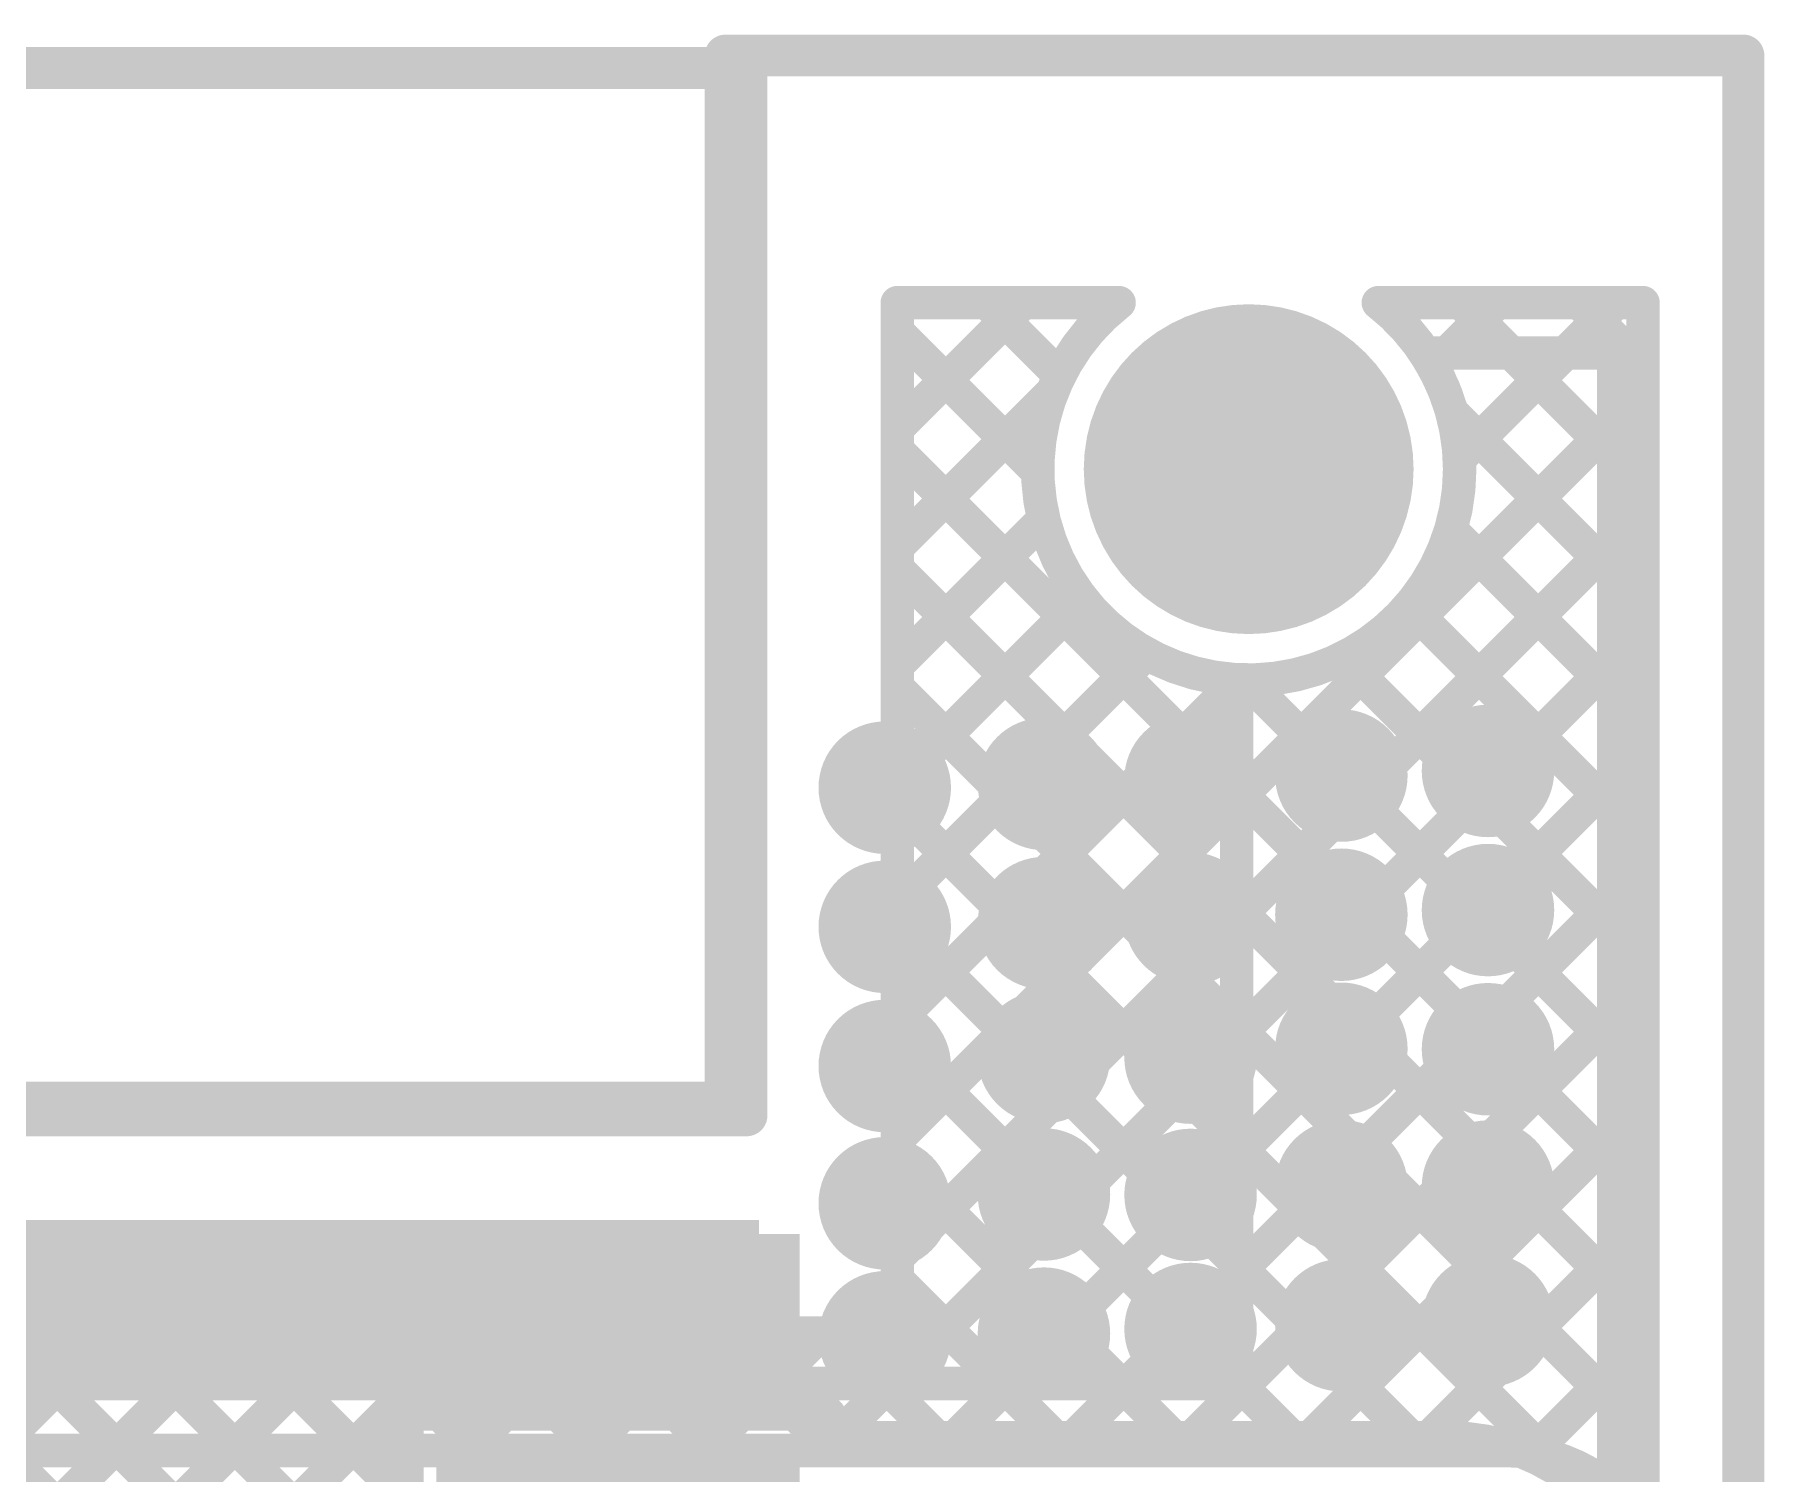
# Model space of a CAD drawing. Header units: millimetres. Extents: x 3.06 to 5.82, y 1.29 to 3.84.
# Drawn here: x 5.4111 to 5.824, y 3.4725 to 3.816 of the extents above; entities that cross this region are included whole.
import ezdxf

# ---------------------------------------------------------------- set-up
doc = ezdxf.new("R2010")
doc.units = ezdxf.units.MM
doc.header["$MEASUREMENT"] = 0
for name, color, linetype in [('BottomLayer', 5, 'Continuous'), ('BottomSolder', 6, 'Continuous'), ('Mechanical13', 56, 'Continuous'), ('MultiLayer', 9, 'Continuous'), ('PadHoleLayer', 156, 'Continuous'), ('TopLayer', 1, 'Continuous'), ('TopOverlay', 2, 'Continuous'), ('TopPaste', 8, 'Continuous'), ('TopSolder', 216, 'Continuous'), ('ViaHoleLayer', 16, 'Continuous')]:
    doc.layers.add(name, color=color, linetype=linetype)

# ---------------------------------------------------------------- blocks, each defined once
blk = doc.blocks.new('ESP32_WROOM_32__16MB__63')
at = {"layer": 'TopLayer'}
for points in [[(0.29528, 0.32697), (0.37402, 0.32697), (0.29528, 0.3624), (0.37402, 0.3624)], [(0.29528, 0.27697), (0.37402, 0.27697), (0.29528, 0.3124), (0.37402, 0.3124)]]:
    blk.add_solid(points, dxfattribs=at)
at = {"layer": 'TopOverlay', "const_width": 0.01}
for points in [[(-0.35564, 0.64469), (0.36481, 0.64469)], [(0.36481, 0.64469), (0.36535, 0.64414)], [(0.36535, 0.39469), (0.36535, 0.64414)], [(-0.35565, 0.39469), (0.36535, 0.39469)]]:
    blk.add_lwpolyline(points, dxfattribs=at)
at = {"layer": 'TopOverlay', "const_width": 0.005}
for points in [[(0.36231, 0.64469, 1), (0.36731, 0.64469, 1)], [(0.36231, 0.64469, 1), (0.36731, 0.64469, 1)], [(0.36285, 0.64414, 1), (0.36785, 0.64414, 1)], [(0.36285, 0.64414, 1), (0.36785, 0.64414, 1)], [(0.36285, 0.39469, 1), (0.36785, 0.39469, 1)], [(0.36285, 0.39469, 1), (0.36785, 0.39469, 1)]]:
    blk.add_lwpolyline(points, format="xyb", close=True, dxfattribs=at)
at = {"layer": 'TopPaste'}
for points in [[(0.29528, 0.32697), (0.37402, 0.32697), (0.29528, 0.3624), (0.37402, 0.3624)], [(0.29528, 0.27697), (0.37402, 0.27697), (0.29528, 0.3124), (0.37402, 0.3124)]]:
    blk.add_solid(points, dxfattribs=at)
at = {"layer": 'TopSolder'}
for points in [[(0.29128, 0.32297), (0.37802, 0.32297), (0.29128, 0.3664), (0.37802, 0.3664)], [(0.29128, 0.27297), (0.37802, 0.27297), (0.29128, 0.3164), (0.37802, 0.3164)]]:
    blk.add_solid(points, dxfattribs=at)

msp = doc.modelspace()

# ---------------------------------------------------------------- linework, layer by layer
at = {"layer": 'BottomLayer'}
for points, const_width in [([(5.68587, 3.71226, 1), (5.71587, 3.71226, 1)], 0.03), ([(5.74092, 3.74, 1), (5.74492, 3.74, 1)], 0.004), ([(5.74092, 3.74, 1), (5.74492, 3.74, 1)], 0.004), ([(5.74618, 3.74, 1), (5.75018, 3.74, 1)], 0.004), ([(5.76152, 3.74, 1), (5.76552, 3.74, 1)], 0.004), ([(5.77447, 3.74, 1), (5.77847, 3.74, 1)], 0.004), ([(5.786, 3.74, 1), (5.79, 3.74, 1)], 0.004), ([(5.786, 3.74, 1), (5.79, 3.74, 1)], 0.004), ([(5.74291, 3.73672, 1), (5.74691, 3.73672, 1)], 0.004), ([(5.74737, 3.72586, 1), (5.75137, 3.72586, 1)], 0.004), ([(5.786, 3.72325, 1), (5.79, 3.72325, 1)], 0.004), ([(5.74918, 3.71472, 1), (5.75318, 3.71472, 1)], 0.004), ([(5.786, 3.71552, 1), (5.79, 3.71552, 1)], 0.004), ([(5.74924, 3.71226, 1), (5.75324, 3.71226, 1)], 0.004), ([(5.74924, 3.71226, 1), (5.75324, 3.71226, 1)], 0.004), ([(5.74713, 3.69782, 1), (5.75113, 3.69782, 1)], 0.004), ([(5.786, 3.69496, 1), (5.79, 3.69496, 1)], 0.004), ([(5.786, 3.68723, 1), (5.79, 3.68723, 1)], 0.004), ([(5.73715, 3.67952, 1), (5.74115, 3.67952, 1)], 0.004), ([(5.72125, 3.66713, 1), (5.72525, 3.66713, 1)], 0.004), ([(5.786, 3.66668, 1), (5.79, 3.66668, 1)], 0.004), ([(5.696, 3.66197, 1), (5.7, 3.66197, 1)], 0.004), ([(5.696, 3.66197, 1), (5.7, 3.66197, 1)], 0.004), ([(5.6982, 3.66189, 1), (5.7022, 3.66189, 1)], 0.004), ([(5.786, 3.65895, 1), (5.79, 3.65895, 1)], 0.004), ([(5.71709, 3.63911, 1), (5.72891, 3.63911, 1)], 0.01181), ([(5.75209, 3.64022, 1), (5.76391, 3.64022, 1)], 0.01181), ([(5.60809, 3.63622, 1), (5.61991, 3.63622, 1)], 0.01181), ([(5.64609, 3.63711, 1), (5.65791, 3.63711, 1)], 0.01181), ([(5.68109, 3.63822, 1), (5.69291, 3.63822, 1)], 0.01181), ([(5.786, 3.6384, 1), (5.79, 3.6384, 1)], 0.004), ([(5.696, 3.63581, 1), (5.7, 3.63581, 1)], 0.004), ([(5.696, 3.63325, 1), (5.7, 3.63325, 1)], 0.004), ([(5.786, 3.63066, 1), (5.79, 3.63066, 1)], 0.004), ([(5.71709, 3.60589, 1), (5.72891, 3.60589, 1)], 0.01181), ([(5.75209, 3.607, 1), (5.76391, 3.607, 1)], 0.01181), ([(5.60809, 3.603, 1), (5.61991, 3.603, 1)], 0.01181), ([(5.64609, 3.60389, 1), (5.65791, 3.60389, 1)], 0.01181), ([(5.68109, 3.605, 1), (5.69291, 3.605, 1)], 0.01181), ([(5.786, 3.61011, 1), (5.79, 3.61011, 1)], 0.004), ([(5.696, 3.60753, 1), (5.7, 3.60753, 1)], 0.004), ([(5.696, 3.60496, 1), (5.7, 3.60496, 1)], 0.004), ([(5.786, 3.60238, 1), (5.79, 3.60238, 1)], 0.004), ([(5.71709, 3.57389, 1), (5.72891, 3.57389, 1)], 0.01181), ([(5.75209, 3.57378, 1), (5.76391, 3.57378, 1)], 0.01181), ([(5.786, 3.58183, 1), (5.79, 3.58183, 1)], 0.004), ([(5.60809, 3.56978, 1), (5.61991, 3.56978, 1)], 0.01181), ([(5.64609, 3.57189, 1), (5.65791, 3.57189, 1)], 0.01181), ([(5.68109, 3.57178, 1), (5.69291, 3.57178, 1)], 0.01181), ([(5.696, 3.57924, 1), (5.7, 3.57924, 1)], 0.004), ([(5.696, 3.57668, 1), (5.7, 3.57668, 1)], 0.004), ([(5.786, 3.5741, 1), (5.79, 3.5741, 1)], 0.004), ([(5.786, 3.55354, 1), (5.79, 3.55354, 1)], 0.004), ([(5.696, 3.55096, 1), (5.7, 3.55096, 1)], 0.004), ([(5.696, 3.5484, 1), (5.7, 3.5484, 1)], 0.004), ([(5.71709, 3.54111, 1), (5.72891, 3.54111, 1)], 0.01181), ([(5.75209, 3.541, 1), (5.76391, 3.541, 1)], 0.01181), ([(5.60809, 3.537, 1), (5.61991, 3.537, 1)], 0.01181), ([(5.64609, 3.53911, 1), (5.65791, 3.53911, 1)], 0.01181), ([(5.68109, 3.539, 1), (5.69291, 3.539, 1)], 0.01181), ([(5.786, 3.54581, 1), (5.79, 3.54581, 1)], 0.004), ([(5.696, 3.52267, 1), (5.7, 3.52267, 1)], 0.004), ([(5.786, 3.52526, 1), (5.79, 3.52526, 1)], 0.004), ([(5.696, 3.52011, 1), (5.7, 3.52011, 1)], 0.004), ([(5.68109, 3.507, 1), (5.69291, 3.507, 1)], 0.01181), ([(5.71709, 3.50789, 1), (5.72891, 3.50789, 1)], 0.01181), ([(5.75209, 3.509, 1), (5.76391, 3.509, 1)], 0.01181), ([(5.786, 3.51753, 1), (5.79, 3.51753, 1)], 0.004), ([(5.60809, 3.505, 1), (5.61991, 3.505, 1)], 0.01181), ([(5.64609, 3.50589, 1), (5.65791, 3.50589, 1)], 0.01181), ([(5.41355, 3.494, 1), (5.41755, 3.494, 1)], 0.004), ([(5.41533, 3.494, 1), (5.41933, 3.494, 1)], 0.004), ([(5.44183, 3.494, 1), (5.44583, 3.494, 1)], 0.004), ([(5.44361, 3.494, 1), (5.44761, 3.494, 1)], 0.004), ([(5.47012, 3.494, 1), (5.47412, 3.494, 1)], 0.004), ([(5.4719, 3.494, 1), (5.4759, 3.494, 1)], 0.004), ([(5.4984, 3.494, 1), (5.5024, 3.494, 1)], 0.004), ([(5.50018, 3.494, 1), (5.50418, 3.494, 1)], 0.004), ([(5.52668, 3.494, 1), (5.53068, 3.494, 1)], 0.004), ([(5.52847, 3.494, 1), (5.53247, 3.494, 1)], 0.004), ([(5.55497, 3.494, 1), (5.55897, 3.494, 1)], 0.004), ([(5.55675, 3.494, 1), (5.56075, 3.494, 1)], 0.004), ([(5.58325, 3.494, 1), (5.58725, 3.494, 1)], 0.004), ([(5.58504, 3.494, 1), (5.58904, 3.494, 1)], 0.004), ([(5.61154, 3.494, 1), (5.61554, 3.494, 1)], 0.004), ([(5.61332, 3.494, 1), (5.61732, 3.494, 1)], 0.004), ([(5.63982, 3.494, 1), (5.64382, 3.494, 1)], 0.004), ([(5.64161, 3.494, 1), (5.6456, 3.494, 1)], 0.004), ([(5.66811, 3.494, 1), (5.67211, 3.494, 1)], 0.004), ([(5.66989, 3.494, 1), (5.67389, 3.494, 1)], 0.004), ([(5.696, 3.49439, 1), (5.7, 3.49439, 1)], 0.004), ([(5.696, 3.494, 1), (5.7, 3.494, 1)], 0.004), ([(5.696, 3.494, 1), (5.7, 3.494, 1)], 0.004), ([(5.786, 3.49697, 1), (5.79, 3.49697, 1)], 0.004), ([(5.786, 3.48924, 1), (5.79, 3.48924, 1)], 0.004), ([(5.42761, 3.478, 1), (5.43161, 3.478, 1)], 0.004), ([(5.42955, 3.478, 1), (5.43355, 3.478, 1)], 0.004), ([(5.4559, 3.478, 1), (5.4599, 3.478, 1)], 0.004), ([(5.45783, 3.478, 1), (5.46183, 3.478, 1)], 0.004), ([(5.48418, 3.478, 1), (5.48818, 3.478, 1)], 0.004), ([(5.48612, 3.478, 1), (5.49012, 3.478, 1)], 0.004), ([(5.51247, 3.478, 1), (5.51647, 3.478, 1)], 0.004), ([(5.5144, 3.478, 1), (5.5184, 3.478, 1)], 0.004), ([(5.54075, 3.478, 1), (5.54475, 3.478, 1)], 0.004), ([(5.54268, 3.478, 1), (5.54668, 3.478, 1)], 0.004), ([(5.56904, 3.478, 1), (5.57304, 3.478, 1)], 0.004), ([(5.57097, 3.478, 1), (5.57497, 3.478, 1)], 0.004), ([(5.59732, 3.478, 1), (5.60132, 3.478, 1)], 0.004), ([(5.59925, 3.478, 1), (5.60325, 3.478, 1)], 0.004), ([(5.62561, 3.478, 1), (5.6296, 3.478, 1)], 0.004), ([(5.62754, 3.478, 1), (5.63154, 3.478, 1)], 0.004), ([(5.65389, 3.478, 1), (5.65789, 3.478, 1)], 0.004), ([(5.65582, 3.478, 1), (5.65982, 3.478, 1)], 0.004), ([(5.68217, 3.478, 1), (5.68617, 3.478, 1)], 0.004), ([(5.68411, 3.478, 1), (5.68811, 3.478, 1)], 0.004), ([(5.71046, 3.478, 1), (5.71446, 3.478, 1)], 0.004), ([(5.71239, 3.478, 1), (5.71639, 3.478, 1)], 0.004), ([(5.73874, 3.478, 1), (5.74274, 3.478, 1)], 0.004), ([(5.74067, 3.478, 1), (5.74467, 3.478, 1)], 0.004), ([(5.76, 3.478, 1), (5.764, 3.478, 1)], 0.004), ([(5.76, 3.478, 1), (5.764, 3.478, 1)], 0.004), ([(5.7665, 3.47747, 1), (5.7705, 3.47747, 1)], 0.004), ([(5.77031, 3.47665, 1), (5.77431, 3.47665, 1)], 0.004)]:
    msp.add_lwpolyline(points, format="xyb", close=True, dxfattribs=dict(at, const_width=const_width))
at = {"layer": 'BottomLayer', "const_width": 0.008}
for points in [[(5.74292, 3.74), (5.788, 3.74)], [(5.74491, 3.73672), (5.74818, 3.74)], [(5.75118, 3.71472), (5.77647, 3.74)], [(5.76352, 3.74), (5.788, 3.71552)], [(5.788, 3.4684), (5.788, 3.74)], [(5.74937, 3.72586), (5.788, 3.68723)], [(5.698, 3.63325), (5.788, 3.72325)], [(5.74913, 3.69782), (5.788, 3.65895)], [(5.698, 3.60496), (5.788, 3.69496)], [(5.73915, 3.67952), (5.788, 3.63066)], [(5.72325, 3.66713), (5.788, 3.60238)], [(5.698, 3.57668), (5.788, 3.66668)], [(5.698, 3.494), (5.698, 3.66197)], [(5.7002, 3.66189), (5.788, 3.5741)], [(5.698, 3.5484), (5.788, 3.6384)], [(5.698, 3.63581), (5.788, 3.54581)], [(5.698, 3.52011), (5.788, 3.61011)], [(5.698, 3.60753), (5.788, 3.51753)], [(5.68417, 3.478), (5.788, 3.58183)], [(5.698, 3.57924), (5.788, 3.48924)], [(5.71246, 3.478), (5.788, 3.55354)], [(5.698, 3.55096), (5.77231, 3.47665)], [(5.698, 3.52267), (5.74267, 3.478)], [(5.74074, 3.478), (5.788, 3.52526)], [(4.819, 3.494), (5.698, 3.494)], [(5.40133, 3.478), (5.41733, 3.494)], [(5.41555, 3.494), (5.43155, 3.478)], [(5.42961, 3.478), (5.44561, 3.494)], [(5.44383, 3.494), (5.45983, 3.478)], [(5.4579, 3.478), (5.4739, 3.494)], [(5.47212, 3.494), (5.48812, 3.478)], [(5.48618, 3.478), (5.50218, 3.494)], [(5.5004, 3.494), (5.5164, 3.478)], [(5.51447, 3.478), (5.53047, 3.494)], [(5.52868, 3.494), (5.54468, 3.478)], [(5.54275, 3.478), (5.55875, 3.494)], [(5.55697, 3.494), (5.57297, 3.478)], [(5.57104, 3.478), (5.58704, 3.494)], [(5.58525, 3.494), (5.60125, 3.478)], [(5.59932, 3.478), (5.61532, 3.494)], [(5.61354, 3.494), (5.62954, 3.478)], [(5.6276, 3.478), (5.6436, 3.494)], [(5.64182, 3.494), (5.65782, 3.478)], [(5.65589, 3.478), (5.67189, 3.494)], [(5.67011, 3.494), (5.68611, 3.478)], [(5.698, 3.49439), (5.71439, 3.478)], [(5.7685, 3.47747), (5.788, 3.49697)], [(5.043, 3.478), (5.762, 3.478)]]:
    msp.add_lwpolyline(points, dxfattribs=at)
for points in [[(5.74292, 3.74, -0.146858), (5.75124, 3.71226)], [(5.75124, 3.71226, -0.431035), (5.698, 3.66197)], [(5.762, 3.478, -0.178767), (5.788, 3.4684)]]:
    msp.add_lwpolyline(points, format="xyb", dxfattribs=at)
at = {"layer": 'BottomSolder'}
for points, const_width in [([(5.68387, 3.71226, 1), (5.71787, 3.71226, 1)], 0.034), ([(5.71509, 3.63911, 1), (5.73091, 3.63911, 1)], 0.01581), ([(5.75009, 3.64022, 1), (5.76591, 3.64022, 1)], 0.01581), ([(5.60609, 3.63622, 1), (5.62191, 3.63622, 1)], 0.01581), ([(5.64409, 3.63711, 1), (5.65991, 3.63711, 1)], 0.01581), ([(5.67909, 3.63822, 1), (5.69491, 3.63822, 1)], 0.01581), ([(5.71509, 3.60589, 1), (5.73091, 3.60589, 1)], 0.01581), ([(5.75009, 3.607, 1), (5.76591, 3.607, 1)], 0.01581), ([(5.60609, 3.603, 1), (5.62191, 3.603, 1)], 0.01581), ([(5.64409, 3.60389, 1), (5.65991, 3.60389, 1)], 0.01581), ([(5.67909, 3.605, 1), (5.69491, 3.605, 1)], 0.01581), ([(5.71509, 3.57389, 1), (5.73091, 3.57389, 1)], 0.01581), ([(5.75009, 3.57378, 1), (5.76591, 3.57378, 1)], 0.01581), ([(5.60609, 3.56978, 1), (5.62191, 3.56978, 1)], 0.01581), ([(5.64409, 3.57189, 1), (5.65991, 3.57189, 1)], 0.01581), ([(5.67909, 3.57178, 1), (5.69491, 3.57178, 1)], 0.01581), ([(5.71509, 3.54111, 1), (5.73091, 3.54111, 1)], 0.01581), ([(5.75009, 3.541, 1), (5.76591, 3.541, 1)], 0.01581), ([(5.60609, 3.537, 1), (5.62191, 3.537, 1)], 0.01581), ([(5.64409, 3.53911, 1), (5.65991, 3.53911, 1)], 0.01581), ([(5.67909, 3.539, 1), (5.69491, 3.539, 1)], 0.01581), ([(5.67909, 3.507, 1), (5.69491, 3.507, 1)], 0.01581), ([(5.71509, 3.50789, 1), (5.73091, 3.50789, 1)], 0.01581), ([(5.75009, 3.509, 1), (5.76591, 3.509, 1)], 0.01581), ([(5.60609, 3.505, 1), (5.62191, 3.505, 1)], 0.01581), ([(5.64409, 3.50589, 1), (5.65991, 3.50589, 1)], 0.01581)]:
    msp.add_lwpolyline(points, format="xyb", close=True, dxfattribs=dict(at, const_width=const_width))
at = {"layer": 'Mechanical13', "const_width": 0.01}
for points in [[(5.576, 3.561), (5.576, 3.811)], [(5.576, 3.811), (5.81898, 3.811)], [(5.81898, 1.29131), (5.81898, 3.811)], [(4.856, 3.561), (5.576, 3.561)]]:
    msp.add_lwpolyline(points, dxfattribs=at)
at = {"layer": 'Mechanical13', "const_width": 0.005}
for points in [[(5.5735, 3.811, 1), (5.5785, 3.811, 1)], [(5.5735, 3.811, 1), (5.5785, 3.811, 1)], [(5.81648, 3.811, 1), (5.82148, 3.811, 1)], [(5.81648, 3.811, 1), (5.82148, 3.811, 1)], [(5.5735, 3.561, 1), (5.5785, 3.561, 1)], [(5.5735, 3.561, 1), (5.5785, 3.561, 1)]]:
    msp.add_lwpolyline(points, format="xyb", close=True, dxfattribs=at)
at = {"layer": 'MultiLayer'}
for points, const_width in [([(5.68587, 3.71226, 1), (5.71587, 3.71226, 1)], 0.03), ([(5.71709, 3.63911, 1), (5.72891, 3.63911, 1)], 0.01181), ([(5.75209, 3.64022, 1), (5.76391, 3.64022, 1)], 0.01181), ([(5.60809, 3.63622, 1), (5.61991, 3.63622, 1)], 0.01181), ([(5.64609, 3.63711, 1), (5.65791, 3.63711, 1)], 0.01181), ([(5.68109, 3.63822, 1), (5.69291, 3.63822, 1)], 0.01181), ([(5.71709, 3.60589, 1), (5.72891, 3.60589, 1)], 0.01181), ([(5.75209, 3.607, 1), (5.76391, 3.607, 1)], 0.01181), ([(5.60809, 3.603, 1), (5.61991, 3.603, 1)], 0.01181), ([(5.64609, 3.60389, 1), (5.65791, 3.60389, 1)], 0.01181), ([(5.68109, 3.605, 1), (5.69291, 3.605, 1)], 0.01181), ([(5.71709, 3.57389, 1), (5.72891, 3.57389, 1)], 0.01181), ([(5.75209, 3.57378, 1), (5.76391, 3.57378, 1)], 0.01181), ([(5.60809, 3.56978, 1), (5.61991, 3.56978, 1)], 0.01181), ([(5.64609, 3.57189, 1), (5.65791, 3.57189, 1)], 0.01181), ([(5.68109, 3.57178, 1), (5.69291, 3.57178, 1)], 0.01181), ([(5.71709, 3.54111, 1), (5.72891, 3.54111, 1)], 0.01181), ([(5.75209, 3.541, 1), (5.76391, 3.541, 1)], 0.01181), ([(5.60809, 3.537, 1), (5.61991, 3.537, 1)], 0.01181), ([(5.64609, 3.53911, 1), (5.65791, 3.53911, 1)], 0.01181), ([(5.68109, 3.539, 1), (5.69291, 3.539, 1)], 0.01181), ([(5.68109, 3.507, 1), (5.69291, 3.507, 1)], 0.01181), ([(5.71709, 3.50789, 1), (5.72891, 3.50789, 1)], 0.01181), ([(5.75209, 3.509, 1), (5.76391, 3.509, 1)], 0.01181), ([(5.60809, 3.505, 1), (5.61991, 3.505, 1)], 0.01181), ([(5.64609, 3.50589, 1), (5.65791, 3.50589, 1)], 0.01181)]:
    msp.add_lwpolyline(points, format="xyb", close=True, dxfattribs=dict(at, const_width=const_width))
at = {"layer": 'PadHoleLayer', "const_width": 0.03937}
msp.add_lwpolyline([(5.68119, 3.71226, 1), (5.72056, 3.71226, 1)], format="xyb", close=True, dxfattribs=at)
at = {"layer": 'TopLayer', "const_width": 0.008}
for points in [[(5.617, 3.752), (5.66993, 3.752)], [(5.617, 3.72195), (5.64705, 3.752)], [(5.617, 3.506), (5.617, 3.752)], [(5.63838, 3.752), (5.65575, 3.73463)], [(5.73182, 3.752), (5.795, 3.752)], [(5.74491, 3.73672), (5.76018, 3.752)], [(5.75118, 3.71472), (5.78847, 3.752)], [(5.75152, 3.752), (5.795, 3.70852)], [(5.7798, 3.752), (5.795, 3.7368)], [(5.795, 3.44643), (5.795, 3.752)], [(5.617, 3.7451), (5.65051, 3.71159)], [(5.617, 3.69367), (5.65398, 3.73065)], [(5.617, 3.55225), (5.795, 3.73025)], [(5.74937, 3.72586), (5.795, 3.68023)], [(5.617, 3.71681), (5.795, 3.53881)], [(5.617, 3.52396), (5.795, 3.70196)], [(5.617, 3.66539), (5.65194, 3.70032)], [(5.74913, 3.69782), (5.795, 3.65195)], [(5.617, 3.68853), (5.795, 3.51053)], [(5.617, 3.6371), (5.66117, 3.68127)], [(5.73915, 3.67952), (5.795, 3.62366)], [(5.60232, 3.481), (5.795, 3.67368)], [(5.617, 3.60882), (5.67641, 3.66823)], [(5.72325, 3.66713), (5.795, 3.59538)], [(5.617, 3.58053), (5.69842, 3.66195)], [(5.617, 3.66024), (5.795, 3.48224)], [(5.7002, 3.66189), (5.795, 3.5671)], [(5.63061, 3.481), (5.795, 3.6454)], [(5.617, 3.63196), (5.77749, 3.47147)], [(5.65889, 3.481), (5.795, 3.61711)], [(5.617, 3.60367), (5.73967, 3.481)], [(5.68717, 3.481), (5.795, 3.58883)], [(5.617, 3.57539), (5.71139, 3.481)], [(5.71546, 3.481), (5.795, 3.56054)], [(5.617, 3.54711), (5.68311, 3.481)], [(5.74374, 3.481), (5.795, 3.53226)], [(5.617, 3.51882), (5.65482, 3.481)], [(4.724, 3.506), (5.617, 3.506)], [(4.95083, 3.0275), (5.42933, 3.506)], [(4.95756, 2.97766), (5.4859, 3.506)], [(4.96171, 3.0101), (5.45761, 3.506)], [(4.96867, 2.96049), (5.51418, 3.506)], [(5.37526, 3.506), (5.49992, 3.38134)], [(5.40355, 3.506), (5.49992, 3.40963)], [(5.43183, 3.506), (5.49992, 3.43791)], [(5.46012, 3.506), (5.49992, 3.46619)], [(5.4884, 3.506), (5.50768, 3.48672)], [(5.51668, 3.506), (5.53597, 3.48672)], [(5.52318, 3.48672), (5.54247, 3.506)], [(5.54497, 3.506), (5.56425, 3.48672)], [(5.55147, 3.48672), (5.57075, 3.506)], [(5.57325, 3.506), (5.59254, 3.48672)], [(5.57975, 3.48672), (5.59904, 3.506)], [(5.60154, 3.506), (5.62654, 3.481)], [(5.768, 3.47697), (5.795, 3.50397)], [(5.49992, 3.48672), (5.60066, 3.48672)], [(5.49992, 3.43672), (5.49992, 3.48672)], [(5.60066, 3.481), (5.60066, 3.48672)], [(5.60066, 3.481), (5.74868, 3.481)], [(5.78446, 3.46515), (5.795, 3.47569)]]:
    msp.add_lwpolyline(points, dxfattribs=at)
at = {"layer": 'TopLayer'}
for points, const_width in [([(5.615, 3.752, 1), (5.619, 3.752, 1)], 0.004), ([(5.615, 3.752, 1), (5.619, 3.752, 1)], 0.004), ([(5.63638, 3.752, 1), (5.64038, 3.752, 1)], 0.004), ([(5.64505, 3.752, 1), (5.64905, 3.752, 1)], 0.004), ([(5.66793, 3.752, 1), (5.67193, 3.752, 1)], 0.004), ([(5.66793, 3.752, 1), (5.67193, 3.752, 1)], 0.004), ([(5.72982, 3.752, 1), (5.73382, 3.752, 1)], 0.004), ([(5.72982, 3.752, 1), (5.73382, 3.752, 1)], 0.004), ([(5.74952, 3.752, 1), (5.75352, 3.752, 1)], 0.004), ([(5.75818, 3.752, 1), (5.76218, 3.752, 1)], 0.004), ([(5.7778, 3.752, 1), (5.7818, 3.752, 1)], 0.004), ([(5.78647, 3.752, 1), (5.79047, 3.752, 1)], 0.004), ([(5.793, 3.752, 1), (5.797, 3.752, 1)], 0.004), ([(5.793, 3.752, 1), (5.797, 3.752, 1)], 0.004), ([(5.615, 3.7451, 1), (5.619, 3.7451, 1)], 0.004), ([(5.68587, 3.71226, 1), (5.71587, 3.71226, 1)], 0.03), ([(5.65375, 3.73463, 1), (5.65775, 3.73463, 1)], 0.004), ([(5.74291, 3.73672, 1), (5.74691, 3.73672, 1)], 0.004), ([(5.793, 3.7368, 1), (5.797, 3.7368, 1)], 0.004), ([(5.65198, 3.73065, 1), (5.65598, 3.73065, 1)], 0.004), ([(5.793, 3.73025, 1), (5.797, 3.73025, 1)], 0.004), ([(5.74737, 3.72586, 1), (5.75137, 3.72586, 1)], 0.004), ([(5.615, 3.72195, 1), (5.619, 3.72195, 1)], 0.004), ([(5.615, 3.71681, 1), (5.619, 3.71681, 1)], 0.004), ([(5.74918, 3.71472, 1), (5.75318, 3.71472, 1)], 0.004), ([(5.64851, 3.71159, 1), (5.65251, 3.71159, 1)], 0.004), ([(5.74924, 3.71226, 1), (5.75324, 3.71226, 1)], 0.004), ([(5.74924, 3.71226, 1), (5.75324, 3.71226, 1)], 0.004), ([(5.793, 3.70852, 1), (5.797, 3.70852, 1)], 0.004), ([(5.64994, 3.70032, 1), (5.65394, 3.70032, 1)], 0.004), ([(5.793, 3.70196, 1), (5.797, 3.70196, 1)], 0.004), ([(5.74713, 3.69782, 1), (5.75113, 3.69782, 1)], 0.004), ([(5.615, 3.69367, 1), (5.619, 3.69367, 1)], 0.004), ([(5.615, 3.68853, 1), (5.619, 3.68853, 1)], 0.004), ([(5.65917, 3.68127, 1), (5.66317, 3.68127, 1)], 0.004), ([(5.73715, 3.67952, 1), (5.74115, 3.67952, 1)], 0.004), ([(5.793, 3.68023, 1), (5.797, 3.68023, 1)], 0.004), ([(5.793, 3.67368, 1), (5.797, 3.67368, 1)], 0.004), ([(5.67441, 3.66823, 1), (5.67841, 3.66823, 1)], 0.004), ([(5.72125, 3.66713, 1), (5.72525, 3.66713, 1)], 0.004), ([(5.615, 3.66539, 1), (5.619, 3.66539, 1)], 0.004), ([(5.615, 3.66024, 1), (5.619, 3.66024, 1)], 0.004), ([(5.69642, 3.66195, 1), (5.70042, 3.66195, 1)], 0.004), ([(5.6982, 3.66189, 1), (5.7022, 3.66189, 1)], 0.004), ([(5.793, 3.65195, 1), (5.797, 3.65195, 1)], 0.004), ([(5.71709, 3.63911, 1), (5.72891, 3.63911, 1)], 0.01181), ([(5.75209, 3.64022, 1), (5.76391, 3.64022, 1)], 0.01181), ([(5.60809, 3.63622, 1), (5.61991, 3.63622, 1)], 0.01181), ([(5.64609, 3.63711, 1), (5.65791, 3.63711, 1)], 0.01181), ([(5.68109, 3.63822, 1), (5.69291, 3.63822, 1)], 0.01181), ([(5.793, 3.6454, 1), (5.797, 3.6454, 1)], 0.004), ([(5.615, 3.6371, 1), (5.619, 3.6371, 1)], 0.004), ([(5.615, 3.63196, 1), (5.619, 3.63196, 1)], 0.004), ([(5.793, 3.62366, 1), (5.797, 3.62366, 1)], 0.004), ([(5.71709, 3.60589, 1), (5.72891, 3.60589, 1)], 0.01181), ([(5.75209, 3.607, 1), (5.76391, 3.607, 1)], 0.01181), ([(5.793, 3.61711, 1), (5.797, 3.61711, 1)], 0.004), ([(5.60809, 3.603, 1), (5.61991, 3.603, 1)], 0.01181), ([(5.64609, 3.60389, 1), (5.65791, 3.60389, 1)], 0.01181), ([(5.68109, 3.605, 1), (5.69291, 3.605, 1)], 0.01181), ([(5.615, 3.60882, 1), (5.619, 3.60882, 1)], 0.004), ([(5.615, 3.60367, 1), (5.619, 3.60367, 1)], 0.004), ([(5.793, 3.59538, 1), (5.797, 3.59538, 1)], 0.004), ([(5.793, 3.58883, 1), (5.797, 3.58883, 1)], 0.004), ([(5.615, 3.58053, 1), (5.619, 3.58053, 1)], 0.004), ([(5.71709, 3.57389, 1), (5.72891, 3.57389, 1)], 0.01181), ([(5.75209, 3.57378, 1), (5.76391, 3.57378, 1)], 0.01181), ([(5.60809, 3.56978, 1), (5.61991, 3.56978, 1)], 0.01181), ([(5.64609, 3.57189, 1), (5.65791, 3.57189, 1)], 0.01181), ([(5.68109, 3.57178, 1), (5.69291, 3.57178, 1)], 0.01181), ([(5.615, 3.57539, 1), (5.619, 3.57539, 1)], 0.004), ([(5.793, 3.5671, 1), (5.797, 3.5671, 1)], 0.004), ([(5.793, 3.56054, 1), (5.797, 3.56054, 1)], 0.004), ([(5.615, 3.55225, 1), (5.619, 3.55225, 1)], 0.004), ([(5.71709, 3.54111, 1), (5.72891, 3.54111, 1)], 0.01181), ([(5.75209, 3.541, 1), (5.76391, 3.541, 1)], 0.01181), ([(5.60809, 3.537, 1), (5.61991, 3.537, 1)], 0.01181), ([(5.615, 3.54711, 1), (5.619, 3.54711, 1)], 0.004), ([(5.64609, 3.53911, 1), (5.65791, 3.53911, 1)], 0.01181), ([(5.68109, 3.539, 1), (5.69291, 3.539, 1)], 0.01181), ([(5.793, 3.53881, 1), (5.797, 3.53881, 1)], 0.004), ([(5.793, 3.53226, 1), (5.797, 3.53226, 1)], 0.004), ([(5.615, 3.52396, 1), (5.619, 3.52396, 1)], 0.004), ([(5.615, 3.51882, 1), (5.619, 3.51882, 1)], 0.004), ([(5.68109, 3.507, 1), (5.69291, 3.507, 1)], 0.01181), ([(5.71709, 3.50789, 1), (5.72891, 3.50789, 1)], 0.01181), ([(5.75209, 3.509, 1), (5.76391, 3.509, 1)], 0.01181), ([(5.60809, 3.505, 1), (5.61991, 3.505, 1)], 0.01181), ([(5.64609, 3.50589, 1), (5.65791, 3.50589, 1)], 0.01181), ([(5.793, 3.51053, 1), (5.797, 3.51053, 1)], 0.004), ([(5.42733, 3.506, 1), (5.43133, 3.506, 1)], 0.004), ([(5.42983, 3.506, 1), (5.43383, 3.506, 1)], 0.004), ([(5.45561, 3.506, 1), (5.45961, 3.506, 1)], 0.004), ([(5.45812, 3.506, 1), (5.46212, 3.506, 1)], 0.004), ([(5.4839, 3.506, 1), (5.4879, 3.506, 1)], 0.004), ([(5.4864, 3.506, 1), (5.4904, 3.506, 1)], 0.004), ([(5.51218, 3.506, 1), (5.51618, 3.506, 1)], 0.004), ([(5.51468, 3.506, 1), (5.51868, 3.506, 1)], 0.004), ([(5.54047, 3.506, 1), (5.54447, 3.506, 1)], 0.004), ([(5.54297, 3.506, 1), (5.54697, 3.506, 1)], 0.004), ([(5.56875, 3.506, 1), (5.57275, 3.506, 1)], 0.004), ([(5.57125, 3.506, 1), (5.57525, 3.506, 1)], 0.004), ([(5.59704, 3.506, 1), (5.60104, 3.506, 1)], 0.004), ([(5.59954, 3.506, 1), (5.60354, 3.506, 1)], 0.004), ([(5.615, 3.506, 1), (5.619, 3.506, 1)], 0.004), ([(5.615, 3.506, 1), (5.619, 3.506, 1)], 0.004), ([(5.793, 3.50397, 1), (5.797, 3.50397, 1)], 0.004), ([(5.49792, 3.48672, 1), (5.50192, 3.48672, 1)], 0.004), ([(5.49792, 3.48672, 1), (5.50192, 3.48672, 1)], 0.004), ([(5.50568, 3.48672, 1), (5.50968, 3.48672, 1)], 0.004), ([(5.52118, 3.48672, 1), (5.52518, 3.48672, 1)], 0.004), ([(5.53397, 3.48672, 1), (5.53797, 3.48672, 1)], 0.004), ([(5.54947, 3.48672, 1), (5.55347, 3.48672, 1)], 0.004), ([(5.56225, 3.48672, 1), (5.56625, 3.48672, 1)], 0.004), ([(5.57775, 3.48672, 1), (5.58175, 3.48672, 1)], 0.004), ([(5.59054, 3.48672, 1), (5.59454, 3.48672, 1)], 0.004), ([(5.59866, 3.48672, 1), (5.60266, 3.48672, 1)], 0.004), ([(5.59866, 3.48672, 1), (5.60266, 3.48672, 1)], 0.004), ([(5.793, 3.48224, 1), (5.797, 3.48224, 1)], 0.004), ([(5.59866, 3.481, 1), (5.60266, 3.481, 1)], 0.004), ([(5.59866, 3.481, 1), (5.60266, 3.481, 1)], 0.004), ([(5.60032, 3.481, 1), (5.60432, 3.481, 1)], 0.004), ([(5.62454, 3.481, 1), (5.62854, 3.481, 1)], 0.004), ([(5.62861, 3.481, 1), (5.6326, 3.481, 1)], 0.004), ([(5.65282, 3.481, 1), (5.65682, 3.481, 1)], 0.004), ([(5.65689, 3.481, 1), (5.66089, 3.481, 1)], 0.004), ([(5.68111, 3.481, 1), (5.68511, 3.481, 1)], 0.004), ([(5.68517, 3.481, 1), (5.68917, 3.481, 1)], 0.004), ([(5.70939, 3.481, 1), (5.71339, 3.481, 1)], 0.004), ([(5.71346, 3.481, 1), (5.71746, 3.481, 1)], 0.004), ([(5.73767, 3.481, 1), (5.74167, 3.481, 1)], 0.004), ([(5.74174, 3.481, 1), (5.74574, 3.481, 1)], 0.004), ([(5.74668, 3.481, 1), (5.75068, 3.481, 1)], 0.004), ([(5.74668, 3.481, 1), (5.75068, 3.481, 1)], 0.004), ([(5.766, 3.47697, 1), (5.77, 3.47697, 1)], 0.004), ([(5.793, 3.47569, 1), (5.797, 3.47569, 1)], 0.004), ([(5.77549, 3.47147, 1), (5.77949, 3.47147, 1)], 0.004)]:
    msp.add_lwpolyline(points, format="xyb", close=True, dxfattribs=dict(at, const_width=const_width))
at = {"layer": 'TopLayer', "const_width": 0.008}
for points in [[(5.75124, 3.71226, -1.601741), (5.66993, 3.752)], [(5.73182, 3.752, -0.231286), (5.75124, 3.71226)], [(5.74868, 3.481, -0.331975), (5.795, 3.44643)]]:
    msp.add_lwpolyline(points, format="xyb", dxfattribs=at)
at = {"layer": 'TopLayer'}
msp.add_solid([(4.401, 3.49), (5.584, 3.49), (4.401, 3.533), (5.584, 3.533)], dxfattribs=at)
at = {"layer": 'TopSolder'}
for points, const_width in [([(5.68387, 3.71226, 1), (5.71787, 3.71226, 1)], 0.034), ([(5.71509, 3.63911, 1), (5.73091, 3.63911, 1)], 0.01581), ([(5.75009, 3.64022, 1), (5.76591, 3.64022, 1)], 0.01581), ([(5.60609, 3.63622, 1), (5.62191, 3.63622, 1)], 0.01581), ([(5.64409, 3.63711, 1), (5.65991, 3.63711, 1)], 0.01581), ([(5.67909, 3.63822, 1), (5.69491, 3.63822, 1)], 0.01581), ([(5.71509, 3.60589, 1), (5.73091, 3.60589, 1)], 0.01581), ([(5.75009, 3.607, 1), (5.76591, 3.607, 1)], 0.01581), ([(5.60609, 3.603, 1), (5.62191, 3.603, 1)], 0.01581), ([(5.64409, 3.60389, 1), (5.65991, 3.60389, 1)], 0.01581), ([(5.67909, 3.605, 1), (5.69491, 3.605, 1)], 0.01581), ([(5.71509, 3.57389, 1), (5.73091, 3.57389, 1)], 0.01581), ([(5.75009, 3.57378, 1), (5.76591, 3.57378, 1)], 0.01581), ([(5.60609, 3.56978, 1), (5.62191, 3.56978, 1)], 0.01581), ([(5.64409, 3.57189, 1), (5.65991, 3.57189, 1)], 0.01581), ([(5.67909, 3.57178, 1), (5.69491, 3.57178, 1)], 0.01581), ([(5.71509, 3.54111, 1), (5.73091, 3.54111, 1)], 0.01581), ([(5.75009, 3.541, 1), (5.76591, 3.541, 1)], 0.01581), ([(5.60609, 3.537, 1), (5.62191, 3.537, 1)], 0.01581), ([(5.64409, 3.53911, 1), (5.65991, 3.53911, 1)], 0.01581), ([(5.67909, 3.539, 1), (5.69491, 3.539, 1)], 0.01581), ([(5.67909, 3.507, 1), (5.69491, 3.507, 1)], 0.01581), ([(5.71509, 3.50789, 1), (5.73091, 3.50789, 1)], 0.01581), ([(5.75009, 3.509, 1), (5.76591, 3.509, 1)], 0.01581), ([(5.60609, 3.505, 1), (5.62191, 3.505, 1)], 0.01581), ([(5.64409, 3.50589, 1), (5.65991, 3.50589, 1)], 0.01581)]:
    msp.add_lwpolyline(points, format="xyb", close=True, dxfattribs=dict(at, const_width=const_width))
at = {"layer": 'ViaHoleLayer', "const_width": 0.00787}
for points in [[(5.71906, 3.63911, 1), (5.72694, 3.63911, 1)], [(5.75406, 3.64022, 1), (5.76194, 3.64022, 1)], [(5.61006, 3.63622, 1), (5.61794, 3.63622, 1)], [(5.64806, 3.63711, 1), (5.65594, 3.63711, 1)], [(5.68306, 3.63822, 1), (5.69094, 3.63822, 1)], [(5.71906, 3.60589, 1), (5.72694, 3.60589, 1)], [(5.75406, 3.607, 1), (5.76194, 3.607, 1)], [(5.61006, 3.603, 1), (5.61794, 3.603, 1)], [(5.64806, 3.60389, 1), (5.65594, 3.60389, 1)], [(5.68306, 3.605, 1), (5.69094, 3.605, 1)], [(5.71906, 3.57389, 1), (5.72694, 3.57389, 1)], [(5.75406, 3.57378, 1), (5.76194, 3.57378, 1)], [(5.61006, 3.56978, 1), (5.61794, 3.56978, 1)], [(5.64806, 3.57189, 1), (5.65594, 3.57189, 1)], [(5.68306, 3.57178, 1), (5.69094, 3.57178, 1)], [(5.71906, 3.54111, 1), (5.72694, 3.54111, 1)], [(5.75406, 3.541, 1), (5.76194, 3.541, 1)], [(5.61006, 3.537, 1), (5.61794, 3.537, 1)], [(5.64806, 3.53911, 1), (5.65594, 3.53911, 1)], [(5.68306, 3.539, 1), (5.69094, 3.539, 1)], [(5.68306, 3.507, 1), (5.69094, 3.507, 1)], [(5.71906, 3.50789, 1), (5.72694, 3.50789, 1)], [(5.75406, 3.509, 1), (5.76194, 3.509, 1)], [(5.61006, 3.505, 1), (5.61794, 3.505, 1)], [(5.64806, 3.50589, 1), (5.65594, 3.50589, 1)]]:
    msp.add_lwpolyline(points, format="xyb", close=True, dxfattribs=at)

# ---------------------------------------------------------------- block references
at = {"rotation": 360}
msp.add_blockref('ESP32_WROOM_32__16MB__63', (5.21565, 3.16331), dxfattribs=at)

doc.saveas('drawing.dxf')
